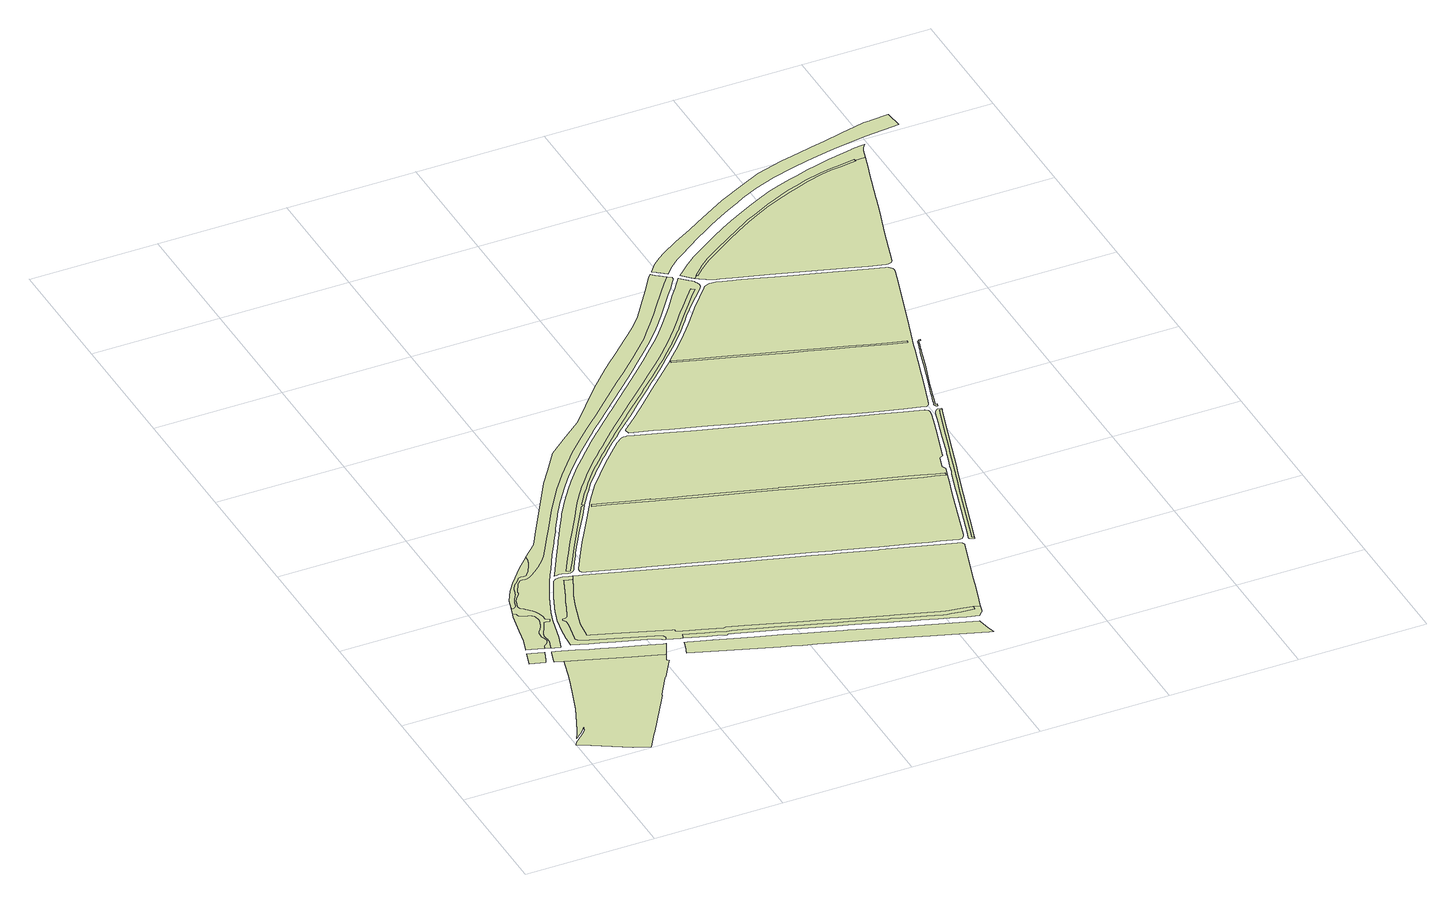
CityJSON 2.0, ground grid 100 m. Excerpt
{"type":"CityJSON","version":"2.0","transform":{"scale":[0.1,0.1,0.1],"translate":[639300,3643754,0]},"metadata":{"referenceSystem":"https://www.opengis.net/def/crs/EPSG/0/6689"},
"CityObjects":{
"landuse1":{"type":"LandUse","attributes":{"class":"216","LandUseDetailAttribute.orgLandUse":"216","LandUseDetailAttribute.areaInSquareMeter":153.11,"LandUseDetailAttribute.urbanPlanType":"21","LandUseDetailAttribute.prefecture":"43","LandUseDetailAttribute.city":"43206","LandUseDetailAttribute.note":"都道府県","LandUseDetailAttribute.surveyYear":2022},"geometry":[{"type":"MultiSurface","lod":"1","boundaries":[[[0,1,2,3,4,5,6,7]]]}]},
"landuse2":{"type":"LandUse","attributes":{"class":"201","LandUseDetailAttribute.orgLandUse":"201","LandUseDetailAttribute.areaInSquareMeter":6539.05,"LandUseDetailAttribute.urbanPlanType":"21","LandUseDetailAttribute.prefecture":"43","LandUseDetailAttribute.city":"43206","LandUseDetailAttribute.note":"都道府県","LandUseDetailAttribute.surveyYear":2022},"geometry":[{"type":"MultiSurface","lod":"1","boundaries":[[[8,9,10,11,12,13,14,15,16,17,18,19,20,21,22,23,24,25,26,27,28,29,30,31,32,33,34,35,36,37,38,39,40,41,42,43,44,45,46,47,48,49,50,51,52,53,54,55]]]}]},
"landuse3":{"type":"LandUse","attributes":{"class":"205","LandUseDetailAttribute.orgLandUse":"205","LandUseDetailAttribute.areaInSquareMeter":607.37,"LandUseDetailAttribute.urbanPlanType":"21","LandUseDetailAttribute.prefecture":"43","LandUseDetailAttribute.city":"43206","LandUseDetailAttribute.note":"都道府県","LandUseDetailAttribute.surveyYear":2022},"geometry":[{"type":"MultiSurface","lod":"1","boundaries":[[[56,57,58,59,60,61,62,63,64,65,66,67,68,69,70,71,72,73,74,75,76,77,78,79,80,81,82,83,84,85,86,87,88,89,90,91,92,93,94,95,96,97,98,99,100,101,102,103,104,105,106,107]]]}]},
"landuse4":{"type":"LandUse","attributes":{"class":"216","LandUseDetailAttribute.orgLandUse":"216","LandUseDetailAttribute.areaInSquareMeter":1007.81,"LandUseDetailAttribute.urbanPlanType":"21","LandUseDetailAttribute.prefecture":"43","LandUseDetailAttribute.city":"43206","LandUseDetailAttribute.note":"都道府県","LandUseDetailAttribute.surveyYear":2022},"geometry":[{"type":"MultiSurface","lod":"1","boundaries":[[[108,109,110,111,112,113,114,115,116,117,118,119,120,121,122,123,124,125,126,127,128,129,130,24,23,22,21,20,19,131]]]}]},
"landuse5":{"type":"LandUse","attributes":{"class":"205","LandUseDetailAttribute.orgLandUse":"205","LandUseDetailAttribute.areaInSquareMeter":219.64,"LandUseDetailAttribute.urbanPlanType":"21","LandUseDetailAttribute.prefecture":"43","LandUseDetailAttribute.city":"43206","LandUseDetailAttribute.note":"都道府県","LandUseDetailAttribute.surveyYear":2022},"geometry":[{"type":"MultiSurface","lod":"1","boundaries":[[[132,133,134,135,136,137,138,139,140,141,142,143,144,145,146,147,148,149,150,151,152,153,154,155,156,157,158,159,160,161,162,163,164,165,166,167,168,169,170,171,172,173,174,175,176,177,178,179,180,181,182,183,184,185,186,187]]]}]},
"landuse6":{"type":"LandUse","attributes":{"class":"205","LandUseDetailAttribute.orgLandUse":"205","LandUseDetailAttribute.areaInSquareMeter":843.33,"LandUseDetailAttribute.urbanPlanType":"21","LandUseDetailAttribute.prefecture":"43","LandUseDetailAttribute.city":"43206","LandUseDetailAttribute.note":"都道府県","LandUseDetailAttribute.surveyYear":2022},"geometry":[{"type":"MultiSurface","lod":"1","boundaries":[[[188,189,190,191,192,193,194,195,196,197,198,199,200,201,202,203,204,205,206,207,208,209,210,211,212,213,214,215,216,217,218,219,220,221,222,223,224,225,226,227,228,229,230,231,232,233,234,235,236,237,238,239,240,241,242,243,244,245,246,247,248,249,250,251,252,253,254,255,256,257]]]}]},
"landuse7":{"type":"LandUse","attributes":{"class":"204","LandUseDetailAttribute.orgLandUse":"204","LandUseDetailAttribute.areaInSquareMeter":1851.48,"LandUseDetailAttribute.urbanPlanType":"21","LandUseDetailAttribute.prefecture":"43","LandUseDetailAttribute.city":"43206","LandUseDetailAttribute.note":"都道府県","LandUseDetailAttribute.surveyYear":2022},"geometry":[{"type":"MultiSurface","lod":"1","boundaries":[[[258,259,260,261,256,255,254,253,252,251,250,249,248,247,246,245,244,243,242,241,240,239,238,237,236,235,234,233,232,231,230,229,228,227,226,225,224,223,222,221,220,219,218,217,262,263,264,265,266,267,268,269,270,271,272,273,274,275,276,277,278,279,280,281,282,283,284,285,286,287,288,289,290,291,292,293,294,295,296,297,298,299,300,301,302,303,304,305,306,307,308,309,310,311,312,313,314,315,316,317,318]]]}]},
"landuse8":{"type":"LandUse","attributes":{"class":"216","LandUseDetailAttribute.orgLandUse":"216","LandUseDetailAttribute.areaInSquareMeter":2968.26,"LandUseDetailAttribute.urbanPlanType":"21","LandUseDetailAttribute.prefecture":"43","LandUseDetailAttribute.city":"43206","LandUseDetailAttribute.note":"都道府県","LandUseDetailAttribute.surveyYear":2022},"geometry":[{"type":"MultiSurface","lod":"1","boundaries":[[[319,320,321,322,323,324,325,326,327,328,329,330,331,332,333,334,335,336,337,338,339,340,341,342,343,344,345,346,347,348,349,350,351,352,353,354]]]}]},
"landuse9":{"type":"LandUse","attributes":{"class":"201","LandUseDetailAttribute.orgLandUse":"201","LandUseDetailAttribute.areaInSquareMeter":21603.06,"LandUseDetailAttribute.urbanPlanType":"21","LandUseDetailAttribute.prefecture":"43","LandUseDetailAttribute.city":"43206","LandUseDetailAttribute.note":"都道府県","LandUseDetailAttribute.surveyYear":2022},"geometry":[{"type":"MultiSurface","lod":"1","boundaries":[[[355,356,357,358,359,360,361,362,363,364,365,366,367,368,369,370,371,372,373,374,375,376,377,378,379,380,381,257,256,261,260,259,258,318,317,316,315,314,313,312,311,310,309,308,307,306,305,304,303,302,301,300,299,298,297,296,295,294,293,292,291,382,383,384,385,386,387]]]}]},
"landuse10":{"type":"LandUse","attributes":{"class":"205","LandUseDetailAttribute.orgLandUse":"205","LandUseDetailAttribute.areaInSquareMeter":943.7,"LandUseDetailAttribute.urbanPlanType":"21","LandUseDetailAttribute.prefecture":"43","LandUseDetailAttribute.city":"43206","LandUseDetailAttribute.note":"都道府県","LandUseDetailAttribute.surveyYear":2022},"geometry":[{"type":"MultiSurface","lod":"1","boundaries":[[[270,269,268,267,266,265,264,263,388,389,390,391,392,393,394,395,396,397,398,399,400,401,402,403,404,405,406,407,408,409,410,411,412,413,414,415,416,417,418,419,382,291,290,289,288,287,286,285,284,283,282,281,280,279,278,277,276,275,274,273,272,271]]]}]},
"landuse11":{"type":"LandUse","attributes":{"class":"204","LandUseDetailAttribute.orgLandUse":"204","LandUseDetailAttribute.areaInSquareMeter":4287.09,"LandUseDetailAttribute.urbanPlanType":"21","LandUseDetailAttribute.prefecture":"43","LandUseDetailAttribute.city":"43206","LandUseDetailAttribute.note":"都道府県","LandUseDetailAttribute.surveyYear":2022},"geometry":[{"type":"MultiSurface","lod":"1","boundaries":[[[420,421,422,423,424,425,426,427,428,429,430,431,432,433,434,435,436,437,438,439,440,441,442,443,139,138,137,136,135,134,133,132,187,186,185,184,183,182,181,180,179,178,177,176,175,174,173,172,171,170,169,168,167,166,165,164,163,162,161,160,159,158,157,156,155,154,153,152,151,150,149,148,147,146,145,99,98,97,96,95,94,93,92,91,90,89,88,87,86,85,84,83,82,81,80,79,78,77,76,75,74,73,72,71,70,69,68,67,66,65,64,63,62,61,60,59,58,57,56,107,106,444,445,446,447,448,449,450,451,452,453,454,455,456,457,458,459,460,461,462,463,464,465,466,467,468,469,470,471,472,473,474,475,476,477,478,479,480,481,482,483,484,485,486,487,488,489,490,491,492,493,494,495,496,497,498,499,500,501,502,503,504,505,506,507,508,509,510,511,512,513,514,515,516,517,518,519,520,521,522,523,524,525,526,527,528,529,530,531,532,533,534,535,536,537,538,539,540,541,542,543,544,545,546,547,548,549,550,551,552,553,554,555,556]]]}]},
"landuse12":{"type":"LandUse","attributes":{"class":"205","LandUseDetailAttribute.orgLandUse":"205","LandUseDetailAttribute.areaInSquareMeter":3276.41,"LandUseDetailAttribute.urbanPlanType":"21","LandUseDetailAttribute.prefecture":"43","LandUseDetailAttribute.city":"43206","LandUseDetailAttribute.note":"都道府県","LandUseDetailAttribute.surveyYear":2022},"geometry":[{"type":"MultiSurface","lod":"1","boundaries":[[[557,558,559,560,561,562,563,564,565,566,567,568,569,570,571,572,573,574,575,576,577,578,579,580,581,582,583,584,585,586,587,588,589,590,591,592,593,594,595,596,597,598,599,600,601,556,555,554,553,552,551,550,549,548,547,546,545,544,543,542,541,540,539,538,537,536,535,534,533,532,531,530,529,528,527,526,525,524,523,522,521,520,519,518,517,516,515,514,513,512,511,510,509,508,507,506,505,504,503,502,501,500,499,498,497,496,495,494,493,492,491,490,489,488,487,486,485,484,483,482,481,480,479,478,477,476,475,474,473,472,471,470,469,468,467,466,465,464,463,462,461,460,459,458,457,456,455,454,453,452,451,450,449,448,447,446,445,444,602,603,604,605,606,607,608,609,610,611,612,613,614,615,616,617,618,619]]]}]},
"landuse13":{"type":"LandUse","attributes":{"class":"205","LandUseDetailAttribute.orgLandUse":"205","LandUseDetailAttribute.areaInSquareMeter":4191.61,"LandUseDetailAttribute.urbanPlanType":"21","LandUseDetailAttribute.prefecture":"43","LandUseDetailAttribute.city":"43206","LandUseDetailAttribute.note":"都道府県","LandUseDetailAttribute.surveyYear":2022},"geometry":[{"type":"MultiSurface","lod":"1","boundaries":[[[620,621,622,623,624,625,626,627,628,629,630,631,632,633,634,635,636,637,638,639,640,641,642,643,644,645,646,647,648,649,650,651,652,653,654,655,656,657,658,659,660,661,662,663,664,665,666,667,668,669,670,671,672,673,674,675,676,677,678,679,680,681,682,683,684,685,686,687,688,689,690,691,692,693,694,695,696,697,698,699,700,701,702,703,704,705,706,707,708,709,710,711,712,713,714,715,716,717,718,719,720,721,722,723,724,725,726,727,728,729,730,731,732,733,734,735,736,737,738,739,740,741,742,743,744],[745,746,747,748,749,750,751,752,753,754,755,756,757,758,759,760,761,762,763,764,765,766,767,768,769,770,771,772,773,774,775,776,777,778,779,780,781,782,783,784,785,786,787,788,789,790,791,792,793,794,795,796,797,798,799,800,801,802,803,804,805,806,807,808,809,810,811,812,813,814,815,816,817,818,819,820,821,822,823,824,825,826,827,828,829,830,831,832,833,834,835,836,837,838,839,840,841,842,843,844,845,846,847,848,849,850,851,852,853,854,855,856]]]}]},
"landuse14":{"type":"LandUse","attributes":{"class":"204","LandUseDetailAttribute.orgLandUse":"204","LandUseDetailAttribute.areaInSquareMeter":1063.64,"LandUseDetailAttribute.urbanPlanType":"21","LandUseDetailAttribute.prefecture":"43","LandUseDetailAttribute.city":"43206","LandUseDetailAttribute.note":"都道府県","LandUseDetailAttribute.surveyYear":2022},"geometry":[{"type":"MultiSurface","lod":"1","boundaries":[[[840,839,838,837,836,835,834,833,832,831,830,829,828,827,826,825,824,823,822,821,820,819,818,817,816,815,814,813,812,811,810,809,808,807,806,805,804,803,802,801,800,799,798,797,796,795,794,793,792,791,790,789,788,787,786,785,784,783,782,781,780,779,778,777,776,775,774,773,772,771,770,769,768,767,766,765,764,763,762,761,760,759,758,757,756,755,754,753,752,751,750,749,748,747,746,745,856,855,854,853,852,851,850,849,848,847,846,845,844,843,842,841]]]}]},
"landuse15":{"type":"LandUse","attributes":{"class":"201","LandUseDetailAttribute.orgLandUse":"201","LandUseDetailAttribute.areaInSquareMeter":39044.68,"LandUseDetailAttribute.urbanPlanType":"21","LandUseDetailAttribute.prefecture":"43","LandUseDetailAttribute.city":"43206","LandUseDetailAttribute.note":"都道府県","LandUseDetailAttribute.surveyYear":2022},"geometry":[{"type":"MultiSurface","lod":"1","boundaries":[[[857,858,859,860,861,862,863,864,865,866,867,868,869,870,871,872,873,874,875,876,877,878,879,880,881,882,883,884,885,886,887,888,889,890,891,892,893,894,895,896,897,898,899,900,901,902,903,904,905,906,907,908,909,910,911,912,913,914,915,916,917,918,919,920,921,922,923,924,925,926,927,928,929,930,931,932,933,934,935,936,937],[938,939,940,941,942,943,944,945,946,947,948,949,950,951,952,953,954,955,956,957,958,959,960,961,962,963,964,965,966,967,968,969,970,971,972,973,974,975]]]}]},
"landuse16":{"type":"LandUse","attributes":{"class":"204","LandUseDetailAttribute.orgLandUse":"204","LandUseDetailAttribute.areaInSquareMeter":670.9,"LandUseDetailAttribute.urbanPlanType":"21","LandUseDetailAttribute.prefecture":"43","LandUseDetailAttribute.city":"43206","LandUseDetailAttribute.note":"都道府県","LandUseDetailAttribute.surveyYear":2022},"geometry":[{"type":"MultiSurface","lod":"1","boundaries":[[[972,971,970,969,968,967,966,965,964,963,962,961,960,959,958,957,956,955,954,953,952,951,950,949,948,947,946,945,944,943,942,941,940,939,938,975,974,973]]]}]},
"landuse17":{"type":"LandUse","attributes":{"class":"201","LandUseDetailAttribute.orgLandUse":"201","LandUseDetailAttribute.areaInSquareMeter":29116.93,"LandUseDetailAttribute.urbanPlanType":"21","LandUseDetailAttribute.prefecture":"43","LandUseDetailAttribute.city":"43206","LandUseDetailAttribute.note":"都道府県","LandUseDetailAttribute.surveyYear":2022},"geometry":[{"type":"MultiSurface","lod":"1","boundaries":[[[976,977,978,979,980,981,982,983,984,985,986,987,988,989,990,991,992,993,994,995,996,997,998,999,1000,1001,1002,1003,1004,1005,1006,1007,1008,1009,1010,1011,1012,1013,1014,1015,1016,1017,1018,1019,1020,1021,1022,1023,1024,1025,1026,1027,1028,1029,1030,1031,1032,1033,1034,1035,1036,1037,1038,1039,1040,1041,1042,1043,1044,1045,1046,1047,1048,1049,1050,1051],[1052,1053,1054,1055,1056,1057,1058,1059,1060,1061,1062,1063,1064,1065,1066,1067,1068,1069,1070,1071,1072,1073,1074]]]}]},
"landuse18":{"type":"LandUse","attributes":{"class":"205","LandUseDetailAttribute.orgLandUse":"205","LandUseDetailAttribute.areaInSquareMeter":369.55,"LandUseDetailAttribute.urbanPlanType":"21","LandUseDetailAttribute.prefecture":"43","LandUseDetailAttribute.city":"43206","LandUseDetailAttribute.note":"都道府県","LandUseDetailAttribute.surveyYear":2022},"geometry":[{"type":"MultiSurface","lod":"1","boundaries":[[[1075,1076,1077,1078,1079,1080,1081,1082,1083,1084,1085,1086,1087,1088,1089,1090,1091,1092,1093,1094,1095,1096,1097,1098,1099,1100,1101,1102,1103,1104,1105,1106,1107,1108,1109,1110,1111,1112,1113,1114,1115,1116,1117,1118,1119,1120,1121,1122,1123,1124,1125,1126,1127,1128]]]}]},
"landuse19":{"type":"LandUse","attributes":{"class":"204","LandUseDetailAttribute.orgLandUse":"204","LandUseDetailAttribute.areaInSquareMeter":312.02,"LandUseDetailAttribute.urbanPlanType":"21","LandUseDetailAttribute.prefecture":"43","LandUseDetailAttribute.city":"43206","LandUseDetailAttribute.note":"都道府県","LandUseDetailAttribute.surveyYear":2022},"geometry":[{"type":"MultiSurface","lod":"1","boundaries":[[[1129,1130,1131,1132,1133,1134,1135,1136,1127,1126,1125,1124,1123,1122,1121,1120,1119,1118,1117,1116,1115,1114,1113,1112,1111,1110,1109,1108,1107,1106,1105,1137]]]}]},
"landuse20":{"type":"LandUse","attributes":{"class":"204","LandUseDetailAttribute.orgLandUse":"204","LandUseDetailAttribute.areaInSquareMeter":323.76,"LandUseDetailAttribute.urbanPlanType":"21","LandUseDetailAttribute.prefecture":"43","LandUseDetailAttribute.city":"43206","LandUseDetailAttribute.note":"都道府県","LandUseDetailAttribute.surveyYear":2022},"geometry":[{"type":"MultiSurface","lod":"1","boundaries":[[[1071,1070,1069,1068,1067,1066,1065,1064,1063,1062,1061,1060,1059,1058,1057,1056,1055,1054,1053,1052,1074,1073,1072]]]}]},
"landuse21":{"type":"LandUse","attributes":{"class":"205","LandUseDetailAttribute.orgLandUse":"205","LandUseDetailAttribute.areaInSquareMeter":64.42,"LandUseDetailAttribute.urbanPlanType":"21","LandUseDetailAttribute.prefecture":"43","LandUseDetailAttribute.city":"43206","LandUseDetailAttribute.note":"都道府県","LandUseDetailAttribute.surveyYear":2022},"geometry":[{"type":"MultiSurface","lod":"1","boundaries":[[[1138,1139,1140,1141,1142,1143,1144,1145,1146,1147,1148,1149,1150,1151,1152,1153,1154,1155,1156,1157,1158,1159,1160,1161,1162,1163,1164,1165,1166,1167,1168,1169,1170,1171,1172,1173,1174,1175,1176,1177,1178,1179,1180,1181,1182]]]}]},
"landuse22":{"type":"LandUse","attributes":{"class":"201","LandUseDetailAttribute.orgLandUse":"201","LandUseDetailAttribute.areaInSquareMeter":11190.46,"LandUseDetailAttribute.urbanPlanType":"21","LandUseDetailAttribute.prefecture":"43","LandUseDetailAttribute.city":"43206","LandUseDetailAttribute.note":"都道府県","LandUseDetailAttribute.surveyYear":2022},"geometry":[{"type":"MultiSurface","lod":"1","boundaries":[[[1183,1184,1185,1186,1187,1188,1189,1190,1191,1192,1193,1194,1195,1196,1197,1198,1199,1200,1201,1202,1203,1204,1205,1206,1207,1208,1209,1210,1211,1212,1213,1214,1215,1216,1217,1218,1219,1220,1221,1222,1223,1224,1225,1226,1227,1228,1229,1230]]]}]},
"landuse23":{"type":"LandUse","attributes":{"class":"204","LandUseDetailAttribute.orgLandUse":"204","LandUseDetailAttribute.areaInSquareMeter":360.15,"LandUseDetailAttribute.urbanPlanType":"21","LandUseDetailAttribute.prefecture":"43","LandUseDetailAttribute.city":"43206","LandUseDetailAttribute.note":"都道府県","LandUseDetailAttribute.surveyYear":2022},"geometry":[{"type":"MultiSurface","lod":"1","boundaries":[[[1207,1206,1205,1204,1203,1202,1201,1200,1199,1198,1197,1196,1195,1194,1193,1192,1191,1190,1189,1231,1232,1233,1234,1235,1236,1237,1238,1239,1240,1241,1242,1243,1244,1245,1246,1247,1248,1249,1250,1251,1252,1210,1209,1208]]]}]},
"landuse24":{"type":"LandUse","attributes":{"class":"205","LandUseDetailAttribute.orgLandUse":"205","LandUseDetailAttribute.areaInSquareMeter":1903.89,"LandUseDetailAttribute.urbanPlanType":"21","LandUseDetailAttribute.prefecture":"43","LandUseDetailAttribute.city":"43206","LandUseDetailAttribute.note":"都道府県","LandUseDetailAttribute.surveyYear":2022},"geometry":[{"type":"MultiSurface","lod":"1","boundaries":[[[1253,1254,1255,1256,1257,1258,1259,1260,1261,1262,1263,1264,1265,1266,1267,1268,1269,1270,1271,1272,1273,1274,1275,1276,1277,1278,1279,1280,1281,1282,1283,1211,1210,1252,1251,1250,1249,1248,1247,1246,1245,1244,1243,1242,1241,1240,1239,1238,1237,1236,1235,1234,1233,1232,1231,1189,1188,1284]]]}]},
"landuse25":{"type":"LandUse","attributes":{"class":"204","LandUseDetailAttribute.orgLandUse":"204","LandUseDetailAttribute.areaInSquareMeter":2829.16,"LandUseDetailAttribute.urbanPlanType":"21","LandUseDetailAttribute.prefecture":"43","LandUseDetailAttribute.city":"43206","LandUseDetailAttribute.note":"都道府県","LandUseDetailAttribute.surveyYear":2022},"geometry":[{"type":"MultiSurface","lod":"1","boundaries":[[[1285,1286,1287,1288,1289,1290,1291,1292,1293,1294,1295,1296,1297,1298,1299,1300,1301,1302,1303,1304,1305,1306,1307,1308,1309,1310,1311,1312,1313,1314,1315,1316,1317,1318,1319,1320,1321,1322,1323,1324,1325,1326,1327,1328,1329,1330,1331,1332]]]}]}
},
"vertices":[
[278,1332,0],[286,1354,0],[291,1364,0],[202,1394,0],[170,1405,0],[131,1286,0],[243,1250,0],[251,1269,0],
[805,541,0],[803,547,0],[806,551,0],[909,714,0],[916,725,0],[924,727,0],[1022,882,0],[1032,899,0],[1016,909,0],[1025,928,0],[1043,967,0],[1045,971,0],[1041,973,0],[990,991,0],[818,1052,0],[506,1162,0],[366,1209,0],[353,1168,0],[323,1051,0],[286,937,0],[240,800,0],[190,655,0],[125,503,0],[108,467,0],[96,441,0],[70,385,0],[64,373,0],[61,367,0],[48,343,0],[39,327,0],[49,335,0],[61,346,0],[74,359,0],[85,369,0],[114,398,0],[149,439,0],[130,390,0],[102,361,0],[88,347,0],[52,314,0],[17,285,0],[4,261,0],[95,208,0],[348,61,0],[465,8,0],[548,139,0],[567,168,0],[771,486,0],
[321,1434,0],[328,1441,0],[333,1447,0],[344,1455,0],[352,1465,0],[360,1474,0],[363,1481,0],[364,1490,0],[363,1501,0],[360,1516,0],[357,1526,0],[354,1535,0],[352,1546,0],[351,1559,0],[354,1585,0],[356,1596,0],[362,1607,0],[368,1616,0],[376,1626,0],[396,1656,0],[404,1674,0],[417,1706,0],[422,1729,0],[423,1745,0],[422,1760,0],[420,1769,0],[416,1782,0],[413,1788,0],[407,1795,0],[399,1801,0],[388,1806,0],[376,1813,0],[364,1816,0],[355,1818,0],[353,1819,0],[344,1822,0],[333,1826,0],[322,1835,0],[316,1845,0],[311,1858,0],[309,1863,0],[304,1870,0],[294,1876,0],[289,1878,0],[279,1847,0],[243,1677,0],[217,1553,0],[187,1457,0],[184,1450,0],[222,1437,0],[309,1408,0],[317,1427,0],
[1062,1008,0],[1077,1040,0],[1086,1060,0],[1096,1081,0],[1101,1093,0],[1088,1097,0],[1085,1098,0],[1084,1098,0],[982,1132,0],[895,1161,0],[773,1202,0],[663,1239,0],[590,1263,0],[498,1295,0],[405,1326,0],[391,1331,0],[376,1336,0],[363,1340,0],[336,1349,0],[333,1338,0],[326,1316,0],[305,1251,0],[299,1231,0],[1057,998,0],
[582,2268,0],[590,2276,0],[599,2286,0],[608,2298,0],[638,2351,0],[653,2381,0],[665,2419,0],[671,2460,0],[665,2453,0],[575,2361,0],[449,2214,0],[393,2134,0],[339,2035,0],[312,1949,0],[314,1945,0],[318,1943,0],[321,1942,0],[325,1941,0],[329,1941,0],[333,1942,0],[338,1945,0],[342,1949,0],[345,1955,0],[349,1965,0],[353,1975,0],[356,1987,0],[360,2000,0],[368,2018,0],[379,2039,0],[386,2050,0],[396,2065,0],[404,2076,0],[409,2087,0],[413,2100,0],[417,2113,0],[422,2131,0],[426,2146,0],[434,2164,0],[446,2180,0],[458,2196,0],[471,2208,0],[483,2217,0],[491,2226,0],[500,2238,0],[505,2246,0],[511,2251,0],[518,2256,0],[526,2259,0],[533,2260,0],[544,2261,0],[550,2260,0],[551,2260,0],[557,2259,0],[564,2258,0],[571,2259,0],[577,2263,0],
[844,2121,0],[802,2134,0],[785,2137,0],[772,2137,0],[761,2135,0],[750,2132,0],[739,2127,0],[729,2119,0],[720,2110,0],[712,2099,0],[636,1936,0],[569,1773,0],[546,1705,0],[535,1674,0],[512,1540,0],[507,1508,0],[501,1461,0],[500,1445,0],[494,1386,0],[493,1365,0],[611,1325,0],[684,1300,0],[794,1263,0],[915,1223,0],[1002,1194,0],[1053,1177,0],[1099,1147,0],[1101,1146,0],[1108,1144,0],[1122,1139,0],[1129,1156,0],[1131,1163,0],[1130,1170,0],[1128,1176,0],[1121,1183,0],[1111,1190,0],[1100,1196,0],[1086,1202,0],[1072,1207,0],[912,1265,0],[805,1304,0],[705,1341,0],[638,1365,0],[591,1381,0],[568,1393,0],[560,1403,0],[552,1421,0],[553,1436,0],[564,1491,0],[582,1587,0],[586,1624,0],[584,1639,0],[579,1652,0],[570,1658,0],[568,1658,0],[574,1675,0],[577,1674,0],[593,1674,0],[604,1678,0],[615,1687,0],[623,1699,0],[661,1789,0],[690,1861,0],[715,1919,0],[777,2069,0],[782,2083,0],[788,2097,0],[824,2085,0],[851,2075,0],[867,2114,0],
[733,1802,0],[774,1907,0],[817,2003,0],[840,2053,0],[1222,1106,0],[1239,1101,0],[1243,1115,0],[1251,1141,0],[1346,1110,0],[1400,1092,0],[1471,1069,0],[1548,1043,0],[1586,1039,0],[1659,1015,0],[1704,1000,0],[1797,969,0],[1871,944,0],[2006,899,0],[2028,892,0],[2200,835,0],[2263,814,0],[2366,779,0],[2416,762,0],[2550,717,0],[2634,689,0],[2650,684,0],[2726,658,0],[2890,603,0],[2998,567,0],[3028,559,0],[3056,554,0],[3128,545,0],[3228,533,0],[3232,567,0],[3122,584,0],[3061,593,0],[3037,598,0],[3010,605,0],[3004,607,0],[2693,712,0],[2662,722,0],[2396,811,0],[2213,873,0],[2041,931,0],[1887,983,0],[1692,1050,0],[1568,1092,0],[1551,1089,0],[1402,1139,0],[1235,1193,0],[1223,1197,0],[1229,1215,0],[1213,1221,0],[820,1362,0],[672,1415,0],[645,1425,0],[649,1466,0],[657,1534,0],[666,1578,0],[677,1623,0],[703,1708,0],
[3205,346,0],[3196,388,0],[3016,449,0],[2881,495,0],[2744,542,0],[2648,575,0],[2541,612,0],[2321,689,0],[2292,699,0],[2139,750,0],[2009,794,0],[1890,834,0],[1696,899,0],[1511,959,0],[1461,975,0],[1246,1044,0],[1229,1050,0],[1223,1052,0],[1219,1040,0],[1212,1018,0],[1206,997,0],[1195,964,0],[1192,953,0],[1183,926,0],[1447,835,0],[1808,711,0],[1918,673,0],[1955,660,0],[2051,628,0],[2284,550,0],[2646,429,0],[2807,375,0],[3001,310,0],[3200,240,0],[3229,230,0],[3220,271,0],
[3504,1270,0],[3504,1277,0],[3501,1285,0],[3496,1292,0],[3489,1298,0],[3481,1302,0],[3468,1308,0],[3355,1342,0],[3266,1370,0],[3244,1376,0],[3229,1381,0],[3147,1406,0],[2944,1469,0],[2933,1472,0],[2639,1562,0],[2623,1567,0],[2483,1611,0],[2267,1679,0],[2186,1704,0],[1926,1782,0],[1845,1806,0],[1634,1872,0],[1447,1931,0],[1328,1969,0],[939,2091,0],[913,2099,0],[893,2106,0],[3281,552,0],[3303,623,0],[3347,766,0],[3391,908,0],[3459,1122,0],[3503,1262,0],
[1294,1083,0],[1398,1049,0],[1467,1026,0],[1534,1004,0],[1543,1011,0],[1630,984,0],[1715,956,0],[1879,901,0],[1974,869,0],[2032,850,0],[2176,801,0],[2274,768,0],[2311,756,0],[2337,747,0],[2348,743,0],[2436,713,0],[2605,654,0],[2649,639,0],[2734,609,0],[2764,599,0],[2828,577,0],[2886,557,0],[2947,536,0],[3023,511,0],[3137,471,0],[3157,465,0],[3167,462,0],[3226,451,0],[3252,475,0],[3257,482,0],[3261,490,0],[3265,499,0],
[2967,5148,0],[2940,5170,0],[2917,5144,0],[2830,5014,0],[2750,4901,0],[2676,4797,0],[2629,4732,0],[2546,4639,0],[2485,4581,0],[2429,4528,0],[2378,4479,0],[2301,4405,0],[2225,4333,0],[2159,4269,0],[1987,4095,0],[1843,3932,0],[1702,3774,0],[1529,3631,0],[1386,3512,0],[1263,3339,0],[1173,3215,0],[1038,2992,0],[889,2746,0],[785,2573,0],[351,1394,0],[364,1435,0],[369,1450,0],[374,1469,0],[376,1487,0],[377,1505,0],[375,1521,0],[372,1540,0],[373,1553,0],[378,1570,0],[386,1586,0],[392,1599,0],[401,1611,0],[410,1626,0],[418,1644,0],[422,1655,0],[427,1667,0],[433,1681,0],[441,1692,0],[447,1697,0],[453,1699,0],[458,1697,0],[476,1689,0],[480,1688,0],[485,1686,0],[494,1708,0],[490,1710,0],[485,1713,0],[466,1725,0],[467,1738,0],[468,1752,0],[466,1769,0],[463,1787,0],[458,1803,0],[451,1816,0],[442,1834,0],[429,1857,0],[417,1870,0],[406,1881,0],[394,1893,0],[384,1901,0],[383,1902,0],[373,1910,0],[365,1921,0],[359,1934,0],[356,1944,0],[359,1953,0],[365,1968,0],[368,1979,0],[373,1997,0],[377,2013,0],[388,2031,0],[403,2050,0],[418,2063,0],[427,2073,0],[430,2082,0],[434,2093,0],[434,2104,0],[437,2116,0],[441,2124,0],[450,2137,0],[461,2156,0],[468,2173,0],[477,2187,0],[485,2196,0],[498,2210,0],[508,2218,0],[516,2223,0],[530,2224,0],[531,2224,0],[541,2224,0],[552,2223,0],[563,2223,0],[573,2225,0],[586,2230,0],[600,2239,0],[611,2248,0],[651,2278,0],[693,2316,0],[744,2367,0],[784,2417,0],[855,2528,0],[914,2626,0],[960,2702,0],[1022,2803,0],[1077,2894,0],[1133,2978,0],[1218,3106,0],[1277,3182,0],[1329,3248,0],[1375,3306,0],[1473,3420,0],[1530,3482,0],[1622,3572,0],[1732,3680,0],[1762,3709,0],[1864,3807,0],[1925,3866,0],[1977,3916,0],[2027,3964,0],[2113,4047,0],[2165,4096,0],[2248,4176,0],[2386,4311,0],[2462,4385,0],[2561,4488,0],[2624,4564,0],[2679,4631,0],[2747,4721,0],[2818,4815,0],[2904,4929,0],[2979,5028,0],[3034,5093,0],
[845,2402,0],[920,2532,0],[930,2550,0],[987,2647,0],[1003,2676,0],[1027,2718,0],[1082,2812,0],[1095,2835,0],[1156,2928,0],[1183,2970,0],[1276,3099,0],[1342,3185,0],[1359,3207,0],[1443,3307,0],[1514,3384,0],[1578,3451,0],[1667,3543,0],[1750,3626,0],[1769,3643,0],[1845,3717,0],[1874,3745,0],[1924,3792,0],[1967,3833,0],[2032,3896,0],[2044,3907,0],[2168,4026,0],[2261,4116,0],[2297,4150,0],[2420,4273,0],[2492,4346,0],[2502,4355,0],[2587,4442,0],[2663,4526,0],[2719,4595,0],[2786,4679,0],[2855,4770,0],[2942,4887,0],[2999,4963,0],[3041,5021,0],[3064,5051,0],[3064,5060,0],[3064,5069,0],[3061,5071,0],[3057,5074,0],[3049,5081,0],[376,1385,0],[390,1381,0],[393,1380,0],[407,1375,0],[410,1374,0],[419,1371,0],[433,1409,0],[447,1454,0],[456,1485,0],[473,1553,0],[504,1683,0],[512,1707,0],[521,1731,0],[539,1785,0],[607,1949,0],[684,2114,0],[731,2196,0],[763,2252,0],
[3196,4921,0],[3193,4935,0],[3187,4947,0],[3180,4960,0],[3169,4974,0],[3165,4978,0],[3097,5039,0],[3070,5005,0],[3050,4978,0],[3025,4944,0],[2967,4868,0],[2881,4750,0],[2811,4660,0],[2744,4575,0],[2687,4506,0],[2610,4420,0],[2524,4333,0],[2515,4323,0],[2443,4250,0],[2319,4127,0],[2269,4079,0],[2190,4003,0],[2066,3884,0],[1992,3814,0],[1960,3783,0],[1896,3721,0],[1867,3693,0],[1793,3622,0],[1773,3603,0],[1690,3521,0],[1601,3429,0],[1537,3362,0],[1467,3286,0],[1384,3187,0],[1358,3153,0],[1301,3080,0],[1210,2952,0],[1179,2904,0],[1122,2818,0],[1111,2798,0],[1049,2691,0],[1031,2660,0],[999,2604,0],[958,2534,0],[946,2513,0],[873,2386,0],[790,2237,0],[758,2179,0],[754,2173,0],[752,2169,0],[754,2169,0],[770,2172,0],[787,2172,0],[810,2168,0],[849,2156,0],[852,2156,0],[872,2156,0],[888,2160,0],[899,2168,0],[910,2183,0],[918,2198,0],[951,2258,0],[988,2325,0],[1004,2353,0],[1062,2449,0],[1074,2468,0],[1151,2593,0],[1236,2725,0],[1249,2746,0],[1294,2820,0],[1306,2840,0],[1315,2854,0],[1348,2903,0],[1381,2952,0],[1420,3006,0],[1449,3046,0],[1462,3064,0],[1548,3165,0],[1591,3212,0],[1629,3254,0],[1646,3274,0],[1667,3295,0],[1701,3329,0],[1740,3369,0],[1758,3387,0],[1789,3419,0],[1824,3454,0],[1871,3496,0],[1919,3543,0],[1947,3569,0],[1952,3574,0],[2057,3673,0],[2064,3680,0],[2114,3728,0],[2168,3780,0],[2191,3802,0],[2318,3928,0],[2370,3977,0],[2436,4039,0],[2538,4140,0],[2549,4152,0],[2595,4199,0],[2631,4236,0],[2662,4268,0],[2694,4301,0],[2716,4323,0],[2732,4341,0],[2792,4409,0],[2808,4428,0],[2826,4449,0],[2855,4484,0],[2889,4526,0],[2904,4545,0],[2951,4607,0],[2958,4616,0],[2974,4635,0],[3006,4672,0],[3036,4709,0],[3076,4753,0],[3105,4785,0],[3170,4854,0],[3179,4865,0],[3188,4878,0],[3194,4890,0],[3197,4906,0],[877,2230,0],[929,2318,0],[946,2347,0],[964,2378,0],[1015,2464,0],[1032,2492,0],[1109,2616,0],[1196,2757,0],[1244,2835,0],[1282,2900,0],[1343,2988,0],[1402,3066,0],[1435,3107,0],[1505,3196,0],[1579,3278,0],[1607,3306,0],[1648,3348,0],[1690,3390,0],[1739,3439,0],[1776,3478,0],[1861,3564,0],[1928,3627,0],[2000,3696,0],[2065,3758,0],[2144,3833,0],[2175,3863,0],[2291,3974,0],[2333,4014,0],[2393,4071,0],[2505,4179,0],[2564,4236,0],[2595,4269,0],[2652,4330,0],[2704,4386,0],[2747,4434,0],[2798,4492,0],[2838,4543,0],[2876,4592,0],[2907,4633,0],[2947,4682,0],[2981,4724,0],[3056,4814,0],[3120,4892,0],[3143,4873,0],[3082,4799,0],[3045,4753,0],[3013,4715,0],[2995,4694,0],[2968,4660,0],[2930,4614,0],[2897,4571,0],[2868,4533,0],[2848,4507,0],[2821,4473,0],[2804,4454,0],[2767,4411,0],[2726,4365,0],[2711,4349,0],[2677,4313,0],[2666,4301,0],[2635,4268,0],[2617,4249,0],[2585,4215,0],[2555,4186,0],[2524,4156,0],[2417,4053,0],[2354,3992,0],[2312,3952,0],[2307,3947,0],[2258,3900,0],[2183,3830,0],[2170,3816,0],[2134,3782,0],[2091,3742,0],[2064,3716,0],[2034,3687,0],[1938,3596,0],[1882,3542,0],[1866,3526,0],[1805,3464,0],[1784,3443,0],[1754,3413,0],[1720,3377,0],[1696,3354,0],[1664,3321,0],[1631,3287,0],[1601,3257,0],[1586,3240,0],[1528,3176,0],[1452,3081,0],[1426,3048,0],[1413,3030,0],[1367,2970,0],[1346,2940,0],[1307,2884,0],[1294,2862,0],[1305,2858,0],[1301,2848,0],[1289,2853,0],[1269,2820,0],[1239,2771,0],[1219,2738,0],[1135,2602,0],[1058,2477,0],[1040,2448,0],[997,2375,0],[972,2333,0],[949,2293,0],[911,2228,0],[901,2211,0],[879,2175,0],[854,2190,0],
[3653,2950,0],[3488,3000,0],[3206,3086,0],[3176,3095,0],[2862,3192,0],[2793,3213,0],[2711,3238,0],[2673,3250,0],[2456,3316,0],[2378,3341,0],[2237,3385,0],[2153,3411,0],[1960,3472,0],[1948,3475,0],[1938,3477,0],[1927,3477,0],[1919,3477,0],[1911,3476,0],[1903,3473,0],[1897,3470,0],[1848,3429,0],[1764,3344,0],[1672,3250,0],[1575,3142,0],[1489,3043,0],[1409,2932,0],[1358,2855,0],[1349,2841,0],[1335,2821,0],[1266,2706,0],[1181,2574,0],[1103,2449,0],[1018,2307,0],[947,2179,0],[941,2168,0],[939,2154,0],[941,2143,0],[948,2131,0],[955,2125,0],[974,2117,0],[1307,2013,0],[1416,1979,0],[1577,1928,0],[1645,1907,0],[1848,1844,0],[2127,1760,0],[2198,1739,0],[2496,1646,0],[2635,1602,0],[2699,1583,0],[2939,1509,0],[2955,1503,0],[3156,1443,0],[3241,1417,0],[3288,1402,0],[3369,1379,0],[3497,1340,0],[3509,1341,0],[3521,1345,0],[3531,1353,0],[3539,1366,0],[3547,1382,0],[3688,1848,0],[3743,2023,0],[3762,2082,0],[3771,2111,0],[3786,2159,0],[3771,2192,0],[3801,2288,0],[3832,2305,0],[3834,2312,0],[3912,2569,0],[3957,2718,0],[3981,2796,0],[3983,2808,0],[3983,2820,0],[3981,2832,0],[3977,2842,0],[3968,2851,0],[3959,2856,0],[3818,2900,0],[3601,2127,0],[3475,2164,0],[3462,2168,0],[3171,2256,0],[2926,2333,0],[2721,2395,0],[2615,2428,0],[2350,2509,0],[2069,2593,0],[1809,2674,0],[1782,2683,0],[1651,2725,0],[1486,2779,0],[1485,2779,0],[1355,2818,0],[1362,2836,0],[1473,2803,0],[1636,2755,0],[1760,2718,0],[1761,2717,0],[1920,2667,0],[2009,2639,0],[2014,2638,0],[2161,2594,0],[2353,2535,0],[2481,2496,0],[2630,2452,0],[2635,2451,0],[2726,2423,0],[2947,2356,0],[3259,2260,0],[3509,2185,0],[3593,2159,0],[3644,2144,0],[3698,2127,0],[3759,2108,0],[3751,2083,0],[3675,2106,0],
[4479,4388,0],[4500,4457,0],[4504,4473,0],[4504,4485,0],[4500,4498,0],[4492,4511,0],[4480,4521,0],[4462,4530,0],[4352,4567,0],[4232,4604,0],[4149,4629,0],[3912,4705,0],[3883,4714,0],[3718,4766,0],[3620,4798,0],[3493,4837,0],[3457,4848,0],[3435,4854,0],[3325,4885,0],[3318,4886,0],[3288,4891,0],[3268,4890,0],[3254,4889,0],[3236,4883,0],[3222,4874,0],[3209,4859,0],[3134,4771,0],[3129,4764,0],[3118,4752,0],[3066,4692,0],[2985,4595,0],[2916,4504,0],[2834,4406,0],[2741,4300,0],[2656,4212,0],[2614,4169,0],[2590,4145,0],[2562,4117,0],[2459,4015,0],[2342,3904,0],[2215,3778,0],[2087,3655,0],[1970,3545,0],[1969,3543,0],[1975,3508,0],[2141,3457,0],[2249,3423,0],[2466,3354,0],[2547,3328,0],[2693,3283,0],[2801,3249,0],[2837,3238,0],[3148,3141,0],[3169,3134,0],[3210,3121,0],[3272,3102,0],[3294,3096,0],[3446,3049,0],[3476,3040,0],[3664,2982,0],[3832,2932,0],[3978,2894,0],[3990,2893,0],[4002,2896,0],[4010,2905,0],[4018,2920,0],[4028,2949,0],[4081,3120,0],[4172,3414,0],[4214,3551,0],[4230,3603,0],[4246,3653,0],[4272,3733,0],[4333,3927,0],[4379,4071,0],[4429,4231,0],[3979,3715,0],[3814,3766,0],[3714,3797,0],[3532,3855,0],[3405,3895,0],[3222,3953,0],[3054,4006,0],[2779,4093,0],[2689,4122,0],[2610,4147,0],[2616,4165,0],[2747,4124,0],[2775,4115,0],[3041,4031,0],[3224,3973,0],[3409,3914,0],[3627,3845,0],[3820,3784,0],[3966,3738,0],[4078,3705,0],[4212,3664,0],[4207,3646,0],[4071,3687,0],
[4071,2825,0],[4057,2828,0],[4046,2828,0],[4036,2825,0],[4028,2819,0],[4020,2807,0],[4012,2787,0],[3982,2686,0],[3929,2510,0],[3875,2332,0],[3869,2314,0],[3866,2302,0],[3837,2211,0],[3825,2173,0],[3809,2122,0],[3802,2100,0],[3796,2080,0],[3788,2056,0],[3750,1936,0],[3720,1839,0],[3579,1374,0],[3578,1373,0],[3566,1336,0],[3565,1331,0],[3565,1326,0],[3566,1321,0],[3569,1318,0],[3573,1316,0],[3579,1314,0],[3599,1307,0],[3604,1320,0],[3585,1326,0],[3598,1370,0],[3599,1371,0],[3741,1829,0],[3755,1874,0],[3797,2009,0],[3815,2065,0],[3819,2078,0],[3825,2096,0],[3838,2140,0],[3846,2164,0],[3851,2182,0],[3893,2315,0],[3903,2346,0],[3928,2426,0],[3960,2527,0],[3983,2602,0],[4012,2695,0],[4026,2737,0],[4041,2784,0],[4051,2816,0],[4070,2810,0],[4075,2823,0],
[3760,1821,0],[3838,2072,0],[3838,2073,0],[3864,2156,0],[3928,2359,0],[3985,2540,0],[4035,2701,0],[4063,2788,0],[3618,1367,0],
[4290,3640,0],[4280,3633,0],[4275,3627,0],[4267,3603,0],[4264,3592,0],[4254,3560,0],[4243,3524,0],[4235,3500,0],[4196,3374,0],[4192,3360,0],[4123,3137,0],[4122,3134,0],[4088,3026,0],[4079,2996,0],[4062,2939,0],[4051,2907,0],[4046,2894,0],[4045,2885,0],[4047,2875,0],[4055,2868,0],[4062,2866,0],[4070,2883,0],[4055,2887,0],[4059,2903,0],[4068,2932,0],[4074,2953,0],[4086,2991,0],[4090,3006,0],[4106,3060,0],[4128,3134,0],[4130,3139,0],[4198,3350,0],[4202,3364,0],[4228,3449,0],[4245,3506,0],[4249,3518,0],[4250,3522,0],[4257,3547,0],[4262,3562,0],[4268,3584,0],[4274,3603,0],[4280,3624,0],[4282,3629,0],[4298,3627,0],[4301,3644,0],
[4761,5306,0],[4766,5322,0],[4826,5518,0],[4839,5562,0],[4880,5693,0],[4911,5797,0],[4834,5796,0],[4836,5788,0],[4771,5778,0],[4719,5769,0],[4634,5758,0],[4550,5743,0],[4425,5706,0],[4341,5676,0],[4263,5647,0],[4192,5619,0],[4126,5592,0],[4051,5558,0],[3934,5495,0],[3840,5443,0],[3730,5374,0],[3630,5311,0],[3519,5236,0],[3386,5143,0],[3338,5104,0],[3296,5068,0],[3238,5009,0],[3229,5018,0],[3203,4989,0],[3226,4971,0],[3269,4945,0],[3287,4935,0],[3327,4918,0],[3336,4915,0],[3355,4909,0],[3481,4869,0],[3693,4806,0],[3896,4743,0],[4223,4640,0],[4357,4598,0],[4483,4564,0],[4498,4563,0],[4513,4567,0],[4525,4573,0],[4533,4583,0],[4544,4615,0],[4631,4895,0],[4721,5178,0],
[4831,5808,0],[4768,5797,0],[4717,5789,0],[4637,5777,0],[4551,5763,0],[4421,5728,0],[4336,5699,0],[4258,5672,0],[4178,5636,0],[4129,5615,0],[4049,5577,0],[3919,5510,0],[3843,5469,0],[3821,5455,0],[3725,5394,0],[3621,5326,0],[3505,5250,0],[3382,5165,0],[3367,5155,0],[3315,5110,0],[3284,5080,0],[3226,5021,0],
[4942,5891,0],[4945,5900,0],[4962,5927,0],[4977,5942,0],[4942,5936,0],[4874,5926,0],[4868,5925,0],[4769,5904,0],[4671,5882,0],[4570,5856,0],[4480,5833,0],[4391,5807,0],[4320,5784,0],[4221,5750,0],[4127,5713,0],[4032,5671,0],[3927,5617,0],[3824,5560,0],[3733,5507,0],[3644,5455,0],[3550,5396,0],[3457,5333,0],[3365,5267,0],[3308,5228,0],[3263,5194,0],[3229,5167,0],[3174,5115,0],[3127,5069,0],[3159,5033,0],[3184,5007,0],[3197,4994,0],[4936,5878,0],
[5283,6198,0],[5140,6184,0],[5131,6183,0],[5088,6179,0],[5014,6160,0],[4901,6135,0],[4738,6095,0],[4630,6070,0],[4517,6044,0],[4366,6009,0],[4153,5945,0],[3995,5866,0],[3785,5761,0],[3681,5696,0],[3513,5593,0],[3428,5540,0],[3279,5454,0],[3136,5358,0],[3087,5321,0],[3023,5264,0],[2964,5197,0],[2992,5174,0],[3057,5121,0],[3083,5152,0],[3115,5188,0],[3184,5246,0],[3242,5288,0],[3346,5362,0],[3433,5423,0],[3517,5481,0],[3586,5524,0],[3698,5594,0],[3798,5651,0],[3865,5690,0],[3926,5725,0],[4057,5787,0],[4143,5822,0],[4229,5853,0],[4395,5904,0],[4525,5936,0],[4659,5963,0],[4758,5984,0],[4800,5992,0],[4928,6013,0],[4998,6025,0],[5088,6034,0],[5182,6043,0],[5296,6053,0]
]}
